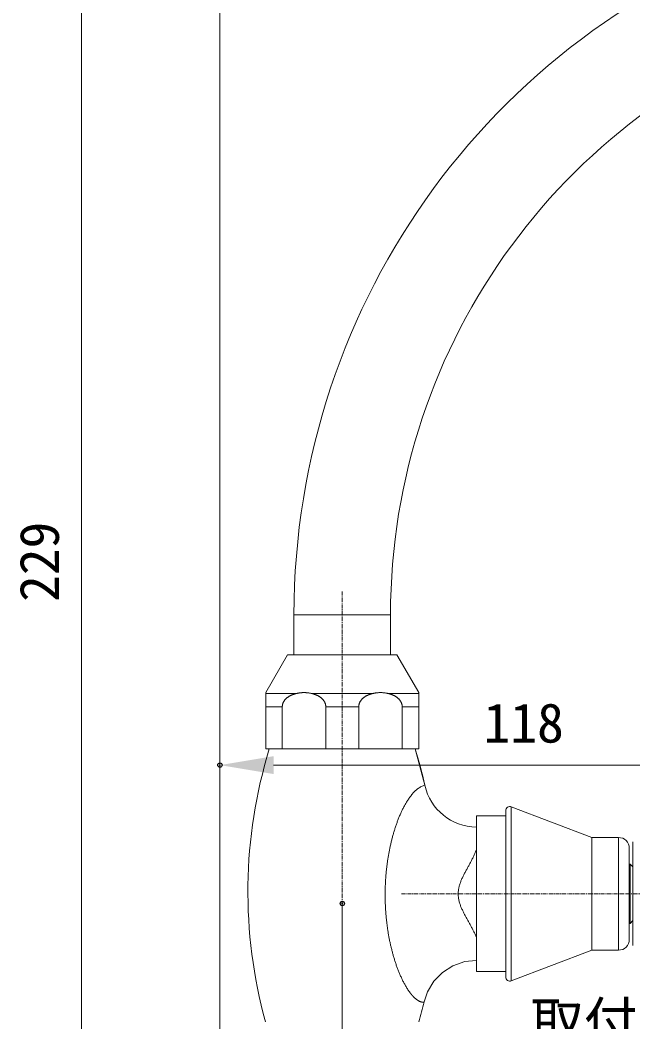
# Model space of a CAD drawing. Units: millimetres, scale not verified. Extents: x -354 to 354, y -245 to 245.
# Drawn here: x -210.9 to -96.6, y -36.9 to 149.8 of the extents above; entities that cross this region are included whole.
import ezdxf
from ezdxf.enums import TextEntityAlignment as Align

# ---------------------------------------------------------------- set-up
doc = ezdxf.new("R2010")
doc.units = ezdxf.units.MM
doc.header["$LTSCALE"] = 2
doc.header["$PDMODE"] = 32
doc.header["$PDSIZE"] = 0.8
doc.linetypes.add('USER3', pattern=[0.6, 0.375, -0.075, 0.075, -0.075])
doc.layers.add('0-0_0', color=7, linetype='Continuous', lineweight=18)
doc.layers.add('1-4_02___PRT_ALL_AXES', color=7, linetype='Continuous', lineweight=18)
doc.layers.add('0-7_DEFPOINTS', color=7, linetype='Continuous')
doc.styles.add('ＭＳ ゴシック', font='')
doc.styles.get('ＭＳ ゴシック').set_extended_font_data('MS Gothic')

# ---------------------------------------------------------------- blocks, each defined once
blk = doc.blocks.new('D51')
at = {"layer": '0-0_0', "color": 3}
blk.add_line((917.168, 423.28), (917.168, 214.278), dxfattribs=at)
at = {"layer": '0-0_0', "style": 'ＭＳ ゴシック'}
blk.add_text('229', height=7.331, rotation=90, dxfattribs=at).set_placement((915.168, 305.446), align=Align.BOTTOM_LEFT)
blk = doc.blocks.new('D52')
at = {"layer": '0-0_0', "color": 3}
blk.add_line((942.996, 204.527), (942.996, 449.988), dxfattribs=at)
blk = doc.blocks.new('D55')
at = {"layer": '0-0_0', "color": 3}
for p, q in [((1111.33, 354.105), (1111.33, 183.375)), ((965.805, 248.978), (965.805, 183.375)), ((1101.33, 185.375), (975.805, 185.375))]:
    blk.add_line(p, q, dxfattribs=at)
for points in [[(975.805, 187.041), (975.805, 183.708), (965.805, 185.375)], [(1101.33, 187.041), (1101.33, 183.708), (1111.33, 185.375)]]:
    blk.add_solid(points, dxfattribs=at)
at = {"layer": '0-7_DEFPOINTS'}
for p in [(1111.33, 354.405), (965.805, 249.278), (965.805, 185.375)]:
    blk.add_point(p, dxfattribs=at)
at = {"layer": '0-0_0', "style": 'ＭＳ ゴシック'}
blk.add_text('146', height=7.331, dxfattribs=at).set_placement((1026.9, 187.375), align=Align.BOTTOM_LEFT)
blk = doc.blocks.new('D85')
at = {"layer": '0-0_0', "color": 3}
for p, q in [((1111.595, 354.602), (1136.056, 354.602)), ((1134.056, 214.578), (1134.056, 344.602)), ((989.019, 204.578), (1136.056, 204.578))]:
    blk.add_line(p, q, dxfattribs=at)
for points in [[(1132.389, 344.602), (1135.723, 344.602), (1134.056, 354.602)], [(1132.389, 214.578), (1135.723, 214.578), (1134.056, 204.578)]]:
    blk.add_solid(points, dxfattribs=at)
at = {"layer": '0-7_DEFPOINTS'}
for p in [(1111.295, 354.602), (1134.056, 354.602), (988.719, 204.578)]:
    blk.add_point(p, dxfattribs=at)
at = {"layer": '0-0_0', "style": 'ＭＳ ゴシック'}
blk.add_text('150', height=7.331, rotation=90, dxfattribs=at).set_placement((1132.056, 268.757), align=Align.BOTTOM_LEFT)
blk = doc.blocks.new('D86')
at = {"layer": '0-0_0', "color": 3}
for p, q in [((942.996, 205.796), (942.996, 277.058)), ((1061.294, 251.382), (1061.294, 277.058)), ((1051.294, 275.058), (952.996, 275.058))]:
    blk.add_line(p, q, dxfattribs=at)
for points in [[(952.996, 276.725), (952.996, 273.392), (942.996, 275.058)], [(1051.294, 276.725), (1051.294, 273.392), (1061.294, 275.058)]]:
    blk.add_solid(points, dxfattribs=at)
at = {"layer": '0-7_DEFPOINTS'}
for p in [(942.996, 275.058), (1061.294, 251.082), (942.996, 205.496)]:
    blk.add_point(p, dxfattribs=at)
at = {"layer": '0-0_0', "style": 'ＭＳ ゴシック'}
blk.add_text('118', height=7.331, dxfattribs=at).set_placement((992.145, 277.058), align=Align.BOTTOM_LEFT)

msp = doc.modelspace()

# ---------------------------------------------------------------- linework, layer by layer
at = {"layer": '0-0_0', "color": 1, "linetype": 'USER3'}
for p, q in [((-150.821, 43.329), (-150.821, -119.793)), ((-53.915, -12.989), (-139.78, -12.989))]:
    msp.add_line(p, q, dxfattribs=at)
at = {"layer": '0-0_0'}
for p, q in [((-159.821, 39.011), (-159.821, 31.511)), ((-141.821, 39.011), (-159.821, 39.011)), ((-141.821, 39.011), (-141.821, 31.511)), ((-161.021, 31.511), (-165.071, 24.497)), ((-161.021, 31.511), (-140.621, 31.511)), ((-140.621, 31.511), (-136.571, 24.497)), ((-165.071, 14.011), (-165.071, 24.497)), ((-165.071, 24.358), (-159.257, 24.358)), ((-156.636, 24.358), (-145.007, 24.358)), ((-142.386, 24.358), (-136.571, 24.358)), ((-136.571, 14.011), (-136.571, 24.497)), ((-165.071, 21.858), (-162.003, 21.858)), ((-162.003, 21.858), (-162.003, 14.011)), ((-153.89, 21.858), (-153.89, 14.011)), ((-153.89, 21.858), (-147.753, 21.858)), ((-147.753, 21.858), (-147.753, 14.011)), ((-139.64, 21.858), (-139.64, 14.011)), ((-139.64, 21.858), (-136.571, 21.858)), ((-165.071, 14.011), (-136.571, 14.011)), ((-137.221, 14.011), (-135.423, 7.227)), ((-99.321, -2.489), (-104.321, -2.489)), ((-99.321, -23.489), (-99.321, -2.489)), ((-96.621, -3.332), (-96.621, -22.643)), ((-97.321, -21.489), (-97.321, -4.489)), ((-97.121, -7.489), (-97.321, -7.489)), ((-96.621, -7.989), (-97.121, -7.489)), ((-97.121, -7.489), (-97.121, -18.489)), ((-96.622, -22.643), (-96.622, -8.604)), ((-97.121, -18.489), (-97.321, -18.489)), ((-96.621, -17.989), (-97.121, -18.489)), ((-99.321, -23.489), (-104.321, -23.489)), ((-135.631, -33.157), (-135.575, -33.131))]:
    msp.add_line(p, q, dxfattribs=at)
for points in [[(-160.716, 23.807), (-160.662, 23.839), (-160.607, 23.869), (-160.552, 23.899), (-160.497, 23.929), (-160.441, 23.957), (-160.384, 23.984), (-160.327, 24.011), (-160.27, 24.036), (-160.213, 24.061), (-160.155, 24.085), (-160.096, 24.109), (-160.038, 24.131), (-159.979, 24.153), (-159.92, 24.174), (-159.861, 24.194), (-159.801, 24.214), (-159.742, 24.233), (-159.682, 24.251), (-159.622, 24.268), (-159.561, 24.285), (-159.501, 24.301), (-159.44, 24.316), (-159.379, 24.331), (-159.318, 24.345), (-159.257, 24.358)], [(-156.636, 24.358), (-156.717, 24.374), (-156.798, 24.39), (-156.879, 24.404), (-156.96, 24.418), (-157.042, 24.43), (-157.123, 24.442), (-157.205, 24.452), (-157.287, 24.461), (-157.369, 24.469), (-157.452, 24.477), (-157.534, 24.483), (-157.616, 24.488), (-157.699, 24.492), (-157.781, 24.494), (-157.864, 24.496), (-157.946, 24.497), (-158.029, 24.496), (-158.112, 24.494), (-158.194, 24.492), (-158.277, 24.488), (-158.359, 24.483), (-158.441, 24.477), (-158.524, 24.469), (-158.606, 24.461), (-158.688, 24.452), (-158.77, 24.442), (-158.851, 24.43), (-158.933, 24.418), (-159.014, 24.404), (-159.095, 24.39), (-159.176, 24.374), (-159.257, 24.358)], [(-156.636, 24.358), (-156.575, 24.345), (-156.514, 24.331), (-156.453, 24.316), (-156.392, 24.301), (-156.332, 24.285), (-156.271, 24.268), (-156.211, 24.251), (-156.151, 24.233), (-156.092, 24.214), (-156.032, 24.194), (-155.973, 24.174), (-155.914, 24.153), (-155.855, 24.131), (-155.796, 24.109), (-155.738, 24.085), (-155.68, 24.061), (-155.623, 24.036), (-155.566, 24.011), (-155.509, 23.984), (-155.452, 23.957), (-155.396, 23.929), (-155.341, 23.899), (-155.285, 23.869), (-155.231, 23.839), (-155.177, 23.807), (-155.123, 23.774), (-155.07, 23.741), (-155.018, 23.706), (-154.966, 23.671), (-154.915, 23.635), (-154.865, 23.598), (-154.815, 23.559), (-154.766, 23.52), (-154.718, 23.48), (-154.671, 23.439), (-154.625, 23.397), (-154.579, 23.354), (-154.535, 23.31), (-154.491, 23.265)], [(-146.466, 23.807), (-146.412, 23.839), (-146.357, 23.869), (-146.302, 23.899), (-146.247, 23.929), (-146.191, 23.957), (-146.134, 23.984), (-146.077, 24.011), (-146.02, 24.036), (-145.963, 24.061), (-145.905, 24.085), (-145.846, 24.109), (-145.788, 24.131), (-145.729, 24.153), (-145.67, 24.174), (-145.611, 24.194), (-145.551, 24.214), (-145.492, 24.233), (-145.432, 24.251), (-145.372, 24.268), (-145.311, 24.285), (-145.251, 24.301), (-145.19, 24.316), (-145.129, 24.331), (-145.068, 24.345), (-145.007, 24.358)], [(-142.386, 24.358), (-142.467, 24.374), (-142.548, 24.39), (-142.629, 24.404), (-142.71, 24.418), (-142.792, 24.43), (-142.873, 24.442), (-142.955, 24.452), (-143.037, 24.461), (-143.119, 24.469), (-143.202, 24.477), (-143.284, 24.483), (-143.366, 24.488), (-143.449, 24.492), (-143.531, 24.494), (-143.614, 24.496), (-143.696, 24.497), (-143.779, 24.496), (-143.862, 24.494), (-143.944, 24.492), (-144.027, 24.488), (-144.109, 24.483), (-144.191, 24.477), (-144.274, 24.469), (-144.356, 24.461), (-144.438, 24.452), (-144.52, 24.442), (-144.601, 24.43), (-144.683, 24.418), (-144.764, 24.404), (-144.845, 24.39), (-144.926, 24.374), (-145.007, 24.358)], [(-142.386, 24.358), (-142.325, 24.345), (-142.264, 24.331), (-142.203, 24.316), (-142.142, 24.301), (-142.082, 24.285), (-142.021, 24.268), (-141.961, 24.251), (-141.901, 24.233), (-141.842, 24.214), (-141.782, 24.194), (-141.723, 24.174), (-141.664, 24.153), (-141.605, 24.131), (-141.546, 24.109), (-141.488, 24.085), (-141.43, 24.061), (-141.373, 24.036), (-141.316, 24.011), (-141.259, 23.984), (-141.202, 23.957), (-141.146, 23.929), (-141.091, 23.899), (-141.035, 23.869), (-140.981, 23.839), (-140.927, 23.807), (-140.873, 23.774), (-140.82, 23.741), (-140.768, 23.706), (-140.716, 23.671), (-140.665, 23.635), (-140.615, 23.598), (-140.565, 23.559), (-140.516, 23.52), (-140.468, 23.48), (-140.421, 23.439), (-140.375, 23.397), (-140.329, 23.354), (-140.285, 23.31), (-140.241, 23.265)], [(-162.003, 21.858), (-162.002, 21.92), (-161.998, 21.983), (-161.993, 22.045), (-161.985, 22.108), (-161.975, 22.17), (-161.964, 22.232), (-161.95, 22.293), (-161.934, 22.354), (-161.916, 22.414), (-161.896, 22.473), (-161.874, 22.532), (-161.851, 22.59), (-161.825, 22.647), (-161.798, 22.704), (-161.769, 22.76), (-161.739, 22.814), (-161.707, 22.868), (-161.673, 22.921), (-161.638, 22.973), (-161.602, 23.024), (-161.564, 23.074), (-161.525, 23.124), (-161.485, 23.172), (-161.444, 23.219), (-161.402, 23.265), (-161.358, 23.31), (-161.314, 23.354), (-161.268, 23.397), (-161.222, 23.439), (-161.175, 23.48), (-161.127, 23.52), (-161.078, 23.559), (-161.028, 23.598), (-160.978, 23.635), (-160.927, 23.671), (-160.875, 23.706), (-160.823, 23.741), (-160.77, 23.774), (-160.716, 23.807)], [(-154.491, 23.265), (-154.449, 23.219), (-154.408, 23.172), (-154.367, 23.124), (-154.329, 23.074), (-154.291, 23.024), (-154.255, 22.973), (-154.22, 22.921), (-154.186, 22.868), (-154.154, 22.814), (-154.124, 22.76), (-154.095, 22.704), (-154.068, 22.647), (-154.042, 22.59), (-154.019, 22.532), (-153.997, 22.473), (-153.977, 22.414), (-153.959, 22.354), (-153.943, 22.293), (-153.929, 22.232), (-153.917, 22.17), (-153.908, 22.108), (-153.9, 22.045), (-153.895, 21.983), (-153.891, 21.92), (-153.89, 21.858)], [(-147.753, 21.858), (-147.752, 21.92), (-147.748, 21.983), (-147.743, 22.045), (-147.735, 22.108), (-147.725, 22.17), (-147.714, 22.232), (-147.7, 22.293), (-147.684, 22.354), (-147.666, 22.414), (-147.646, 22.473), (-147.624, 22.532), (-147.601, 22.59), (-147.575, 22.647), (-147.548, 22.704), (-147.519, 22.76), (-147.489, 22.814), (-147.457, 22.868), (-147.423, 22.921), (-147.388, 22.973), (-147.352, 23.024), (-147.314, 23.074), (-147.275, 23.124), (-147.235, 23.172), (-147.194, 23.219), (-147.152, 23.265), (-147.108, 23.31), (-147.064, 23.354), (-147.018, 23.397), (-146.972, 23.439), (-146.925, 23.48), (-146.877, 23.52), (-146.828, 23.559), (-146.778, 23.598), (-146.728, 23.635), (-146.677, 23.671), (-146.625, 23.706), (-146.573, 23.741), (-146.52, 23.774), (-146.466, 23.807)], [(-140.241, 23.265), (-140.199, 23.219), (-140.158, 23.172), (-140.117, 23.124), (-140.079, 23.074), (-140.041, 23.024), (-140.005, 22.973), (-139.97, 22.921), (-139.936, 22.868), (-139.904, 22.814), (-139.874, 22.76), (-139.845, 22.704), (-139.818, 22.647), (-139.792, 22.59), (-139.769, 22.532), (-139.747, 22.473), (-139.727, 22.414), (-139.709, 22.354), (-139.693, 22.293), (-139.679, 22.232), (-139.667, 22.17), (-139.658, 22.108), (-139.65, 22.045), (-139.645, 21.983), (-139.641, 21.92), (-139.64, 21.858)], [(-135.423, 7.227), (-135.586, 7.183), (-135.747, 7.132), (-135.905, 7.073), (-136.06, 7.006), (-136.211, 6.93), (-136.359, 6.847), (-136.502, 6.758), (-136.641, 6.662), (-136.777, 6.561), (-136.909, 6.455), (-137.037, 6.345), (-137.162, 6.231), (-137.284, 6.114), (-137.404, 5.994), (-137.52, 5.871), (-137.634, 5.746), (-137.745, 5.619), (-137.854, 5.489), (-137.959, 5.358), (-138.063, 5.224), (-138.164, 5.089), (-138.263, 4.952), (-138.361, 4.814), (-138.456, 4.674), (-138.55, 4.533), (-138.642, 4.392), (-138.733, 4.249), (-138.822, 4.106), (-138.91, 3.961), (-138.997, 3.816), (-139.082, 3.67), (-139.165, 3.523), (-139.247, 3.375), (-139.327, 3.226), (-139.406, 3.077), (-139.484, 2.927), (-139.56, 2.776), (-139.634, 2.624), (-139.708, 2.472)], [(-139.708, 2.472), (-139.78, 2.319), (-139.851, 2.166), (-139.92, 2.012), (-139.989, 1.857), (-140.056, 1.702), (-140.122, 1.547), (-140.187, 1.391), (-140.251, 1.234), (-140.314, 1.077), (-140.376, 0.92), (-140.437, 0.762), (-140.497, 0.604), (-140.556, 0.446), (-140.614, 0.287), (-140.671, 0.128), (-140.728, -0.031), (-140.783, -0.191), (-140.837, -0.351), (-140.891, -0.511), (-140.944, -0.672), (-140.996, -0.833), (-141.047, -0.994), (-141.097, -1.155), (-141.147, -1.317), (-141.195, -1.479), (-141.243, -1.641), (-141.29, -1.803), (-141.336, -1.966), (-141.382, -2.129), (-141.427, -2.292), (-141.471, -2.455), (-141.514, -2.618), (-141.557, -2.782), (-141.598, -2.946), (-141.639, -3.11), (-141.68, -3.274), (-141.719, -3.438), (-141.758, -3.603), (-141.796, -3.767)], [(-141.796, -3.767), (-141.833, -3.932), (-141.87, -4.097), (-141.906, -4.262), (-141.941, -4.428), (-141.975, -4.593), (-142.009, -4.759), (-142.042, -4.925), (-142.074, -5.09), (-142.105, -5.257), (-142.136, -5.423), (-142.166, -5.589), (-142.195, -5.756), (-142.224, -5.922), (-142.252, -6.089), (-142.279, -6.256), (-142.305, -6.423), (-142.331, -6.59), (-142.356, -6.757), (-142.38, -6.924), (-142.404, -7.091), (-142.427, -7.259), (-142.45, -7.426), (-142.471, -7.594), (-142.493, -7.762), (-142.513, -7.929), (-142.533, -8.097), (-142.552, -8.265), (-142.57, -8.433), (-142.588, -8.601), (-142.605, -8.769), (-142.622, -8.938), (-142.638, -9.106), (-142.653, -9.274), (-142.668, -9.443), (-142.682, -9.611), (-142.695, -9.779), (-142.708, -9.948), (-142.72, -10.117), (-142.731, -10.285)], [(-125.814, -4.71), (-125.868, -4.861), (-125.924, -5.011), (-125.982, -5.16), (-126.041, -5.308), (-126.103, -5.456), (-126.166, -5.603), (-126.23, -5.749), (-126.296, -5.895), (-126.364, -6.04), (-126.432, -6.184), (-126.502, -6.328), (-126.573, -6.472), (-126.645, -6.615), (-126.717, -6.757), (-126.791, -6.899), (-126.865, -7.041), (-126.939, -7.182), (-127.014, -7.323), (-127.09, -7.464), (-127.166, -7.605), (-127.242, -7.745), (-127.319, -7.885), (-127.395, -8.026), (-127.472, -8.166), (-127.549, -8.306), (-127.625, -8.446), (-127.702, -8.586), (-127.778, -8.727), (-127.854, -8.868), (-127.929, -9.009), (-128.004, -9.15), (-128.078, -9.291), (-128.151, -9.434), (-128.223, -9.576), (-128.294, -9.719), (-128.364, -9.863), (-128.432, -10.008), (-128.499, -10.153), (-128.564, -10.299)], [(-142.731, -10.285), (-142.742, -10.454), (-142.752, -10.623), (-142.762, -10.791), (-142.771, -10.96), (-142.779, -11.129), (-142.786, -11.298), (-142.793, -11.467), (-142.8, -11.636), (-142.805, -11.804), (-142.81, -11.973), (-142.815, -12.142), (-142.818, -12.311), (-142.821, -12.48), (-142.824, -12.649), (-142.825, -12.818), (-142.826, -12.987), (-142.827, -13.156), (-142.827, -13.325), (-142.826, -13.494), (-142.824, -13.663), (-142.822, -13.832), (-142.82, -14.001), (-142.816, -14.17), (-142.812, -14.339), (-142.807, -14.508), (-142.802, -14.677), (-142.796, -14.846), (-142.789, -15.015), (-142.782, -15.184), (-142.774, -15.353), (-142.765, -15.521), (-142.756, -15.69), (-142.746, -15.859), (-142.736, -16.028), (-142.724, -16.196), (-142.712, -16.365), (-142.7, -16.533), (-142.687, -16.702), (-142.673, -16.87)], [(-128.564, -10.299), (-128.627, -10.446), (-128.688, -10.594), (-128.746, -10.743), (-128.802, -10.893), (-128.856, -11.043), (-128.906, -11.195), (-128.953, -11.348), (-128.996, -11.502), (-129.036, -11.657), (-129.072, -11.813), (-129.104, -11.97), (-129.131, -12.128), (-129.154, -12.286), (-129.173, -12.445), (-129.187, -12.605), (-129.196, -12.765), (-129.201, -12.925), (-129.201, -13.085), (-129.196, -13.245), (-129.187, -13.405), (-129.172, -13.564), (-129.154, -13.723), (-129.131, -13.882), (-129.103, -14.039), (-129.071, -14.196), (-129.036, -14.352), (-128.996, -14.507), (-128.953, -14.661), (-128.906, -14.814), (-128.856, -14.966), (-128.803, -15.117), (-128.747, -15.267), (-128.689, -15.416), (-128.628, -15.564), (-128.565, -15.711), (-128.5, -15.857), (-128.433, -16.002), (-128.365, -16.146), (-128.295, -16.29)], [(-128.295, -16.29), (-128.224, -16.433), (-128.152, -16.576), (-128.078, -16.718), (-128.004, -16.859), (-127.929, -17.001), (-127.853, -17.141), (-127.777, -17.282), (-127.7, -17.422), (-127.623, -17.562), (-127.546, -17.702), (-127.468, -17.841), (-127.391, -17.981), (-127.313, -18.121), (-127.236, -18.26), (-127.158, -18.4), (-127.081, -18.54), (-127.004, -18.68), (-126.927, -18.82), (-126.851, -18.961), (-126.775, -19.102), (-126.7, -19.243), (-126.625, -19.384), (-126.552, -19.526), (-126.479, -19.668), (-126.406, -19.811), (-126.336, -19.955), (-126.266, -20.098), (-126.197, -20.243), (-126.13, -20.388), (-126.064, -20.534), (-126, -20.68), (-125.937, -20.827), (-125.876, -20.975), (-125.817, -21.123)], [(-142.673, -16.87), (-142.659, -17.039), (-142.644, -17.207), (-142.628, -17.375), (-142.611, -17.544), (-142.594, -17.712), (-142.577, -17.88), (-142.558, -18.048), (-142.54, -18.216), (-142.52, -18.384), (-142.5, -18.551), (-142.479, -18.719), (-142.457, -18.887), (-142.435, -19.054), (-142.412, -19.222), (-142.388, -19.389), (-142.364, -19.556), (-142.339, -19.724), (-142.313, -19.891), (-142.287, -20.058), (-142.26, -20.224), (-142.232, -20.391), (-142.204, -20.558), (-142.175, -20.724), (-142.145, -20.891), (-142.114, -21.057), (-142.083, -21.223), (-142.051, -21.389), (-142.018, -21.555), (-141.984, -21.72), (-141.95, -21.886), (-141.915, -22.051), (-141.879, -22.216), (-141.843, -22.381), (-141.806, -22.546), (-141.768, -22.711), (-141.729, -22.876), (-141.69, -23.04), (-141.65, -23.204), (-141.609, -23.368)], [(-141.609, -23.368), (-141.567, -23.532), (-141.525, -23.696), (-141.482, -23.859), (-141.438, -24.022), (-141.393, -24.185), (-141.348, -24.348), (-141.302, -24.511), (-141.255, -24.673), (-141.207, -24.835), (-141.159, -24.997), (-141.109, -25.159), (-141.059, -25.32), (-141.008, -25.481), (-140.957, -25.642), (-140.904, -25.803), (-140.85, -25.963), (-140.796, -26.123), (-140.741, -26.283), (-140.685, -26.443), (-140.628, -26.602), (-140.57, -26.761), (-140.511, -26.919), (-140.452, -27.077), (-140.391, -27.235), (-140.329, -27.393), (-140.267, -27.55), (-140.203, -27.707), (-140.138, -27.863), (-140.072, -28.019), (-140.005, -28.174), (-139.937, -28.329), (-139.868, -28.483), (-139.797, -28.637), (-139.725, -28.79), (-139.652, -28.942), (-139.577, -29.094), (-139.501, -29.245), (-139.424, -29.395), (-139.345, -29.544)], [(-135.575, -33.132), (-134.942, -31.264), (-133.752, -29.285), (-132.136, -27.626), (-130.181, -26.385), (-127.998, -25.627), (-125.83, -25.389)], [(-125.825, -25.388), (-125.826, -25.388), (-125.826, -25.388), (-125.826, -25.388), (-125.826, -25.388), (-125.826, -25.388), (-125.826, -25.388), (-125.826, -25.388), (-125.827, -25.388), (-125.827, -25.388), (-125.827, -25.388), (-125.827, -25.388), (-125.827, -25.388), (-125.827, -25.388), (-125.827, -25.388), (-125.828, -25.388), (-125.828, -25.388), (-125.828, -25.388), (-125.828, -25.388), (-125.828, -25.388), (-125.828, -25.388), (-125.829, -25.388), (-125.829, -25.388), (-125.829, -25.388), (-125.829, -25.389), (-125.829, -25.389), (-125.829, -25.389), (-125.83, -25.389), (-125.83, -25.389), (-125.83, -25.389), (-125.83, -25.389), (-125.83, -25.389), (-125.83, -25.389)], [(-139.345, -29.544), (-139.265, -29.693), (-139.183, -29.841), (-139.1, -29.988), (-139.015, -30.134), (-138.929, -30.28), (-138.842, -30.424), (-138.752, -30.568), (-138.662, -30.711), (-138.57, -30.852), (-138.476, -30.993), (-138.38, -31.132), (-138.282, -31.27), (-138.182, -31.406), (-138.079, -31.541)], [(-138.043, -31.588), (-138.03, -31.604), (-138.016, -31.621), (-138.003, -31.637), (-137.99, -31.654), (-137.977, -31.67), (-137.964, -31.687), (-137.95, -31.703), (-137.937, -31.719), (-137.923, -31.736), (-137.91, -31.752), (-137.896, -31.768), (-137.883, -31.784), (-137.869, -31.8), (-137.856, -31.817), (-137.842, -31.833), (-137.828, -31.849), (-137.814, -31.865), (-137.801, -31.881), (-137.787, -31.897), (-137.773, -31.912), (-137.759, -31.928), (-137.745, -31.944), (-137.731, -31.96), (-137.717, -31.976), (-137.703, -31.991), (-137.688, -32.007), (-137.674, -32.023), (-137.66, -32.038), (-137.646, -32.054), (-137.631, -32.069), (-137.617, -32.085), (-137.602, -32.1)], [(-137.579, -32.125), (-137.54, -32.166), (-137.5, -32.207), (-137.46, -32.247), (-137.42, -32.288), (-137.379, -32.328), (-137.337, -32.367), (-137.296, -32.406), (-137.254, -32.445), (-137.211, -32.483), (-137.168, -32.521), (-137.125, -32.558), (-137.081, -32.594), (-137.036, -32.63), (-136.991, -32.665), (-136.945, -32.7), (-136.899, -32.734), (-136.853, -32.767), (-136.805, -32.799), (-136.757, -32.831), (-136.709, -32.861), (-136.66, -32.891), (-136.61, -32.92), (-136.56, -32.947), (-136.509, -32.974), (-136.457, -32.999), (-136.405, -33.023), (-136.352, -33.046), (-136.299, -33.067), (-136.245, -33.086), (-136.191, -33.104), (-136.136, -33.12), (-136.081, -33.134), (-136.067, -33.137), (-136.053, -33.14), (-136.04, -33.143), (-136.026, -33.146), (-136.012, -33.149), (-135.998, -33.151), (-135.984, -33.153)], [(-135.984, -33.153), (-135.97, -33.156), (-135.956, -33.158), (-135.942, -33.16), (-135.928, -33.162), (-135.914, -33.163), (-135.9, -33.165), (-135.886, -33.166), (-135.871, -33.167), (-135.857, -33.168), (-135.843, -33.169), (-135.829, -33.17), (-135.815, -33.171), (-135.801, -33.171), (-135.786, -33.171), (-135.772, -33.171), (-135.758, -33.171), (-135.744, -33.171), (-135.73, -33.17), (-135.715, -33.169), (-135.701, -33.168), (-135.687, -33.167), (-135.673, -33.165), (-135.659, -33.163), (-135.645, -33.16), (-135.631, -33.157)]]:
    msp.add_lwpolyline(points, dxfattribs=at)
for centre, radius, start, end in [((-25.729, 39.011), 134.093, 107.39767, 180), ((-25.729, 39.011), 116.093, 107.39767, 180), ((-77.667, -12.618), 90.749, 162.93573, 195.49421), ((-223.976, -12.618), 90.749, 12.63197, 17.06427), ((-125.662, 9.415), 10.004, 192.63225, 269.08248), ((-99.321, -4.489), 2, 0, 90), ((-99.321, -21.489), 2, 270, 0), ((-131.352, -26.317), 8.517, 217.82835, 218.23031), ((-132.462, -27.27), 7.054, 223.22076, 223.49441), ((-223.976, -12.618), 90.749, 344.50579, 346.9363)]:
    msp.add_arc(centre, radius, start, end, dxfattribs=at)
at = {"layer": '1-4_02___PRT_ALL_AXES'}
for p, q in [((-120.321, 2.511), (-120.321, -28.489)), ((-119.305, -29.19), (-119.305, 3.212)), ((-104.321, -2.489), (-119.305, 3.212)), ((-125.821, -27.489), (-125.821, 1.511)), ((-120.321, 1.511), (-125.821, 1.511)), ((-104.321, -23.489), (-104.321, -2.489)), ((-104.321, -2.489), (-99.321, -2.489)), ((-97.121, -7.489), (-97.321, -7.489)), ((-97.121, -18.489), (-97.321, -18.489)), ((-104.321, -23.489), (-119.305, -29.19)), ((-104.321, -23.489), (-99.321, -23.489)), ((-120.321, -27.489), (-125.821, -27.489))]:
    msp.add_line(p, q, dxfattribs=at)
for centre, start, end in [((-119.571, 2.511), 69.16874, 180), ((-119.571, -28.489), 180, 290.83126)]:
    msp.add_arc(centre, 0.75, start, end, dxfattribs=at)

# ---------------------------------------------------------------- block references
at = {"layer": '0-0_0'}
for name in ['D52', 'D51', 'D55', 'D85', 'D86']:
    msp.add_blockref(name, (-1116.616, -264.072), dxfattribs=at)

# ---------------------------------------------------------------- texts
at = {"layer": '0-0_0', "style": 'ＭＳ ゴシック'}
msp.add_text('取付穴φ28～35', height=7.331, dxfattribs=at).set_placement((-115.794, -42.65), align=Align.BOTTOM_LEFT)

doc.saveas('drawing.dxf')
